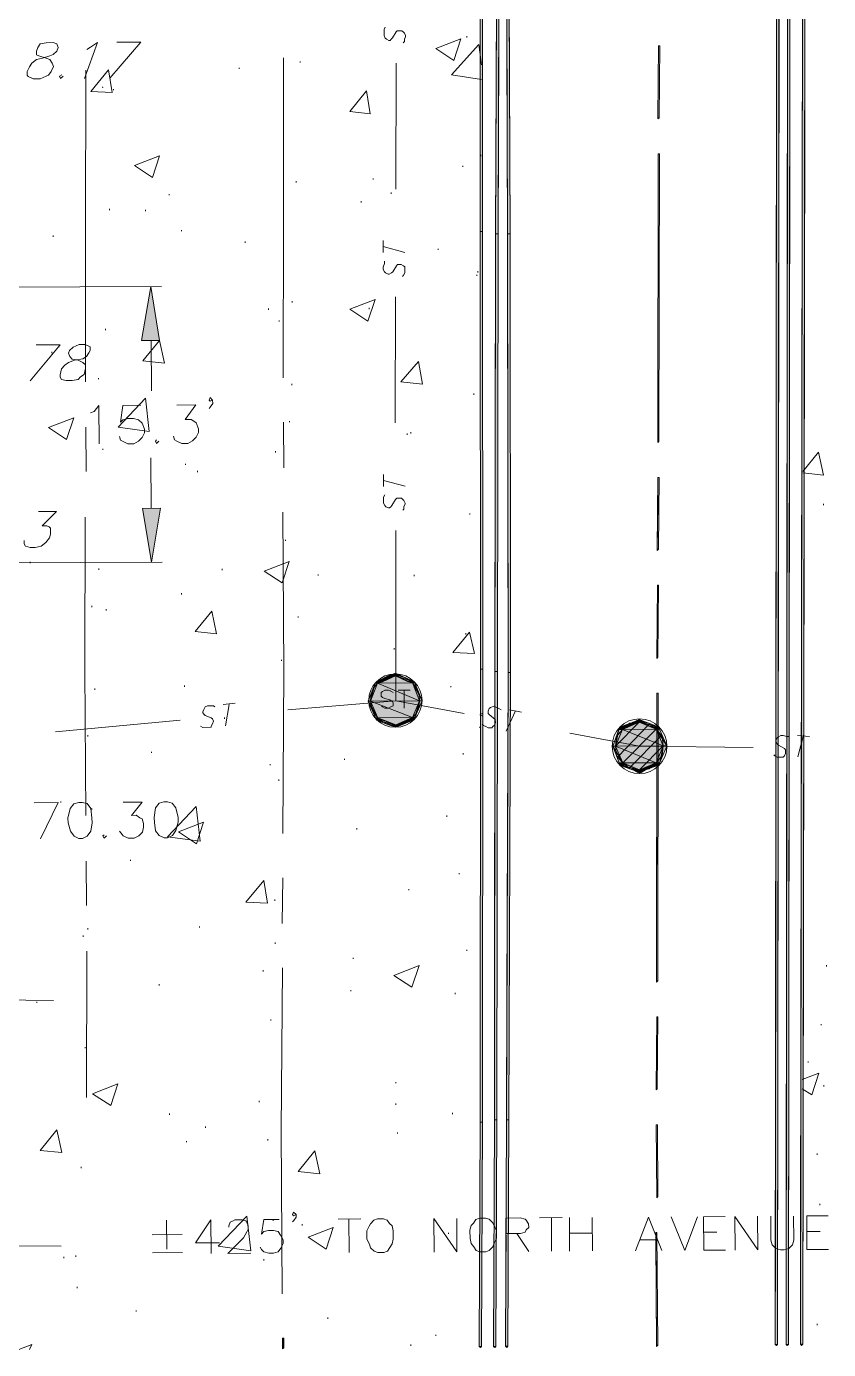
# Model space of a CAD drawing. Header units: inches. Extents: x -5728 to 15181, y 9834 to 15140.
# Drawn here: x 6877 to 7413, y 9970 to 10853 of the extents above; entities that cross this region are included whole.
import ezdxf

# ---------------------------------------------------------------- set-up
doc = ezdxf.new("R2010")
doc.units = ezdxf.units.IN
doc.header["$MEASUREMENT"] = 0
doc.linetypes.add('IMPORT-DASHEDX2 _4_', pattern=[0.1125, 0.075, -0.0375])
for name, color, linetype, lineweight in [('PDF_Geometry', 1, 'Continuous', 9), ('PDF_Solid Fills', 1, 'Continuous', 9), ('site plan converted for PDF_dwg', 1, 'Continuous', 9)]:
    doc.layers.add(name, color=color, linetype=linetype, lineweight=lineweight)

# ---------------------------------------------------------------- blocks, each defined once
blk = doc.blocks.new('site plan converted for PDF_dwg-1480341-SITE PLAN')
at = {"layer": 'PDF_Solid Fills'}
for points in [[(5233.72, 89), (5235.32, 89), (5248.12, 1739.4), (5246.52, 1739.4), (5234.27, 159.53)], [(5240.92, 89), (5242.52, 89), (5255.32, 1737), (5253.72, 1737), (5241.47, 159.48)], [(5250.52, 89), (5252.12, 89), (5265.72, 1735.4), (5264.12, 1735.4), (5251.1, 159.41)], [(5052.12, 831.4), (5053.72, 831.4), (5056.92, 1139.4), (5055.32, 1139.4), (5053.65, 978.55)], [(5060.12, 831.4), (5061.72, 831.4), (5062.52, 1139.4), (5060.92, 1139.4), (5060.5, 978.51)], [(5160.92, 908.2), (5161.72, 908.2), (5162.52, 956.2), (5161.72, 956.2)], [(5160.92, 907.4), (5160.92, 908.2), (5161.72, 908.2)], [(5159.32, 692.2), (5160.12, 692.2), (5161.72, 884.2), (5160.92, 884.2)], [(5049.72, 539.4), (5051.32, 539.4), (5053.72, 831.4), (5052.12, 831.4), (5050.64, 651.45)], [(5058.52, 538.6), (5060.12, 538.6), (5061.72, 831.4), (5060.12, 831.4), (5059.14, 651.39)], [(5159.32, 691.4), (5159.32, 692.2), (5160.12, 692.2)], [(5158.52, 620.2), (5159.32, 620.2), (5160.12, 668.2), (5159.32, 668.2), (5159.03, 650.72)], [(5158.52, 619.4), (5158.52, 620.2), (5159.32, 620.2)], [(5157.72, 548.2), (5158.52, 548.2), (5159.32, 596.2), (5158.52, 596.2)], [(5157.72, 547.4), (5157.72, 548.2), (5158.52, 548.2)], [(5047.32, 240.2), (5048.92, 240.2), (5051.32, 539.4), (5049.72, 539.4), (5048, 324.34)], [(5055.32, 240.2), (5056.92, 240.2), (5060.12, 538.6), (5058.52, 538.6), (5056.22, 324.28)], [(5156.12, 332.2), (5156.92, 332.2), (5158.52, 524.2), (5157.72, 524.2), (5157.41, 487.17)], [(5132.92, 501.8), (5137.72, 501.8), (5141.72, 505), (5133.83, 502.13)], [(5134.52, 500.2), (5156.92, 500.2), (5145.72, 505)], [(5137.72, 501.8), (5141.72, 505), (5145.72, 505)], [(5141.72, 505), (5149.72, 505), (5145.72, 506.6)], [(5154.52, 501.8), (5158.52, 501.8), (5145.72, 505)], [(5158.52, 501.8), (5145.72, 505), (5149.72, 505)], [(5128.12, 489), (5129.72, 489), (5132.12, 500.2)], [(5129.72, 489), (5161.72, 489), (5134.52, 500.2), (5133.81, 498.54)], [(5129.72, 489), (5132.12, 500.2), (5134.52, 500.2), (5133.81, 498.54)], [(5132.12, 500.2), (5134.52, 500.2), (5132.92, 501.8)], [(5134.52, 500.2), (5132.92, 501.8), (5137.72, 501.8)], [(5161.72, 489), (5134.52, 500.2), (5156.92, 500.2)], [(5156.92, 500.2), (5159.32, 500.2), (5154.52, 501.8)], [(5159.32, 500.2), (5154.52, 501.8), (5158.52, 501.8)], [(5161.72, 489), (5164.12, 489), (5156.92, 500.2)], [(5164.12, 489), (5156.92, 500.2), (5159.32, 500.2)], [(5132.12, 477.8), (5134.52, 477.8), (5128.12, 489)], [(5134.52, 477.8), (5128.12, 489), (5129.72, 489), (5133.68, 479.75)], [(5134.52, 477.8), (5156.92, 477.8), (5129.72, 489), (5133.68, 479.75)], [(5156.92, 477.8), (5129.72, 489), (5161.72, 489), (5160.93, 487.14)], [(5156.92, 477.8), (5159.32, 477.8), (5161.72, 489), (5160.93, 487.14)], [(5159.32, 477.8), (5161.72, 489), (5164.12, 489), (5163.32, 487.13)], [(5132.92, 476.2), (5137.72, 476.2), (5132.12, 477.8)], [(5137.72, 476.2), (5132.12, 477.8), (5134.52, 477.8)], [(5145.72, 473), (5134.52, 477.8), (5156.92, 477.8)], [(5154.52, 476.2), (5158.52, 476.2), (5156.92, 477.8)], [(5158.52, 476.2), (5156.92, 477.8), (5159.32, 477.8)], [(5145.72, 473), (5132.92, 476.2), (5137.72, 476.2)], [(5141.72, 473), (5145.72, 473), (5133.66, 475.93)], [(5145.72, 470.6), (5141.72, 473), (5149.72, 473)], [(5145.72, 473), (5149.72, 473), (5154.52, 476.2)], [(5149.72, 473), (5154.52, 476.2), (5158.52, 476.2)], [(5156.12, 331.4), (5156.12, 332.2), (5156.92, 332.2)], [(5155.32, 260.2), (5156.12, 260.2), (5156.92, 308.2), (5156.12, 308.2)], [(5155.32, 259.4), (5155.32, 260.2), (5156.12, 260.2)], [(5045.72, 89), (5047.32, 89), (5048.92, 240.2), (5047.32, 240.2)], [(5053.72, 89), (5055.32, 89), (5056.92, 240.2), (5055.32, 240.2)], [(5155.32, 188.2), (5156.12, 188.2), (5156.12, 236.2), (5155.32, 236.2)], [(5155.32, 187.4), (5155.32, 188.2), (5156.12, 188.2)], [(5154.52, 89), (5155.32, 89), (5155.32, 164.2), (5154.52, 164.2), (5154.52, 160.06)], [(4904.92, 89), (4905.72, 89), (4905.72, 95.4), (4904.92, 95.4)], [(5036.92, 88.2), (5036.12, 89), (5037.72, 89)], [(5234.52, 88.2), (5233.72, 89), (5235.32, 89)], [(5241.72, 88.2), (5240.92, 89), (5242.52, 89)], [(5251.32, 88.2), (5250.52, 89), (5252.12, 89)]]:
    blk.add_hatch(color=147, dxfattribs=at).paths.add_polyline_path(points, flags=0)
at = {"layer": 'PDF_Solid Fills', "linetype": 'IMPORT-DASHEDX2 _4_'}
for points in [[(5041.72, 833), (5043.32, 833), (5045.72, 1140.2), (5044.12, 1140.2), (5041.72, 833.01)], [(5040.12, 541), (5041.72, 541), (5043.32, 833), (5041.72, 833), (5040.12, 541.01)], [(5037.72, 238.6), (5039.32, 238.6), (5041.72, 541), (5040.12, 541), (5037.72, 238.61)], [(5036.12, 89), (5037.72, 89), (5039.32, 238.6), (5037.72, 238.6), (5036.16, 92.98)]]:
    blk.add_hatch(color=147, dxfattribs=at).paths.add_polyline_path(points, flags=0)
at = {"layer": 'PDF_Solid Fills', "lineweight": 15}
for points in [[(4815.32, 761.8), (4827.32, 761.8), (4821.72, 797.8)], [(4820.92, 613.8), (4815.32, 649.8), (4827.32, 649.8)], [(4964.92, 520.2), (4966.52, 520.2), (4969.72, 532.2)], [(4966.52, 520.2), (4999.32, 520.2), (4971.32, 532.2)], [(4966.52, 520.2), (4969.72, 532.2), (4971.32, 532.2)], [(4969.72, 532.2), (4971.32, 532.2), (4970.52, 533)], [(4970.52, 533), (4974.52, 533), (4978.52, 537)], [(4971.32, 532.2), (4970.52, 533), (4974.52, 533)], [(4971.32, 532.2), (4994.52, 532.2), (4983.32, 537)], [(4999.32, 520.2), (4971.32, 532.2), (4994.52, 532.2)], [(4974.52, 533), (4978.52, 537), (4983.32, 537)], [(4978.52, 537), (4987.32, 537), (4983.32, 538.6)], [(4991.32, 533), (4995.32, 533), (4983.32, 537)], [(4995.32, 533), (4983.32, 537), (4987.32, 537)], [(4994.52, 532.2), (4996.12, 532.2), (4991.32, 533)], [(4996.12, 532.2), (4991.32, 533), (4995.32, 533)], [(4999.32, 520.2), (5000.92, 520.2), (4994.52, 532.2)], [(5000.92, 520.2), (4994.52, 532.2), (4996.12, 532.2)], [(4969.72, 509), (4971.32, 509), (4964.92, 520.2)], [(4971.32, 509), (4964.92, 520.2), (4966.52, 520.2)], [(4971.32, 509), (4994.52, 509), (4966.52, 520.2)], [(4994.52, 509), (4966.52, 520.2), (4999.32, 520.2)], [(4994.52, 509), (4996.12, 509), (4999.32, 520.2)], [(4996.12, 509), (4999.32, 520.2), (5000.92, 520.2)], [(4970.52, 507.4), (4974.52, 507.4), (4969.72, 509)], [(4974.52, 507.4), (4969.72, 509), (4971.32, 509)], [(4978.52, 504.2), (4983.32, 504.2), (4970.52, 507.4)], [(4983.32, 504.2), (4970.52, 507.4), (4974.52, 507.4)], [(4983.32, 504.2), (4971.32, 509), (4994.52, 509)], [(4983.32, 502.6), (4978.52, 504.2), (4987.32, 504.2)], [(4983.32, 504.2), (4987.32, 504.2), (4991.32, 507.4)], [(4987.32, 504.2), (4991.32, 507.4), (4995.32, 507.4)], [(4991.32, 507.4), (4995.32, 507.4), (4994.52, 509)], [(4995.32, 507.4), (4994.52, 509), (4996.12, 509)], [(4904.92, 88.2), (4904.92, 89), (4905.72, 89)], [(5046.52, 88.2), (5045.72, 89), (5047.32, 89)], [(5054.52, 88.2), (5053.72, 89), (5055.32, 89)], [(5154.52, 88.2), (5154.52, 89), (5155.32, 89)]]:
    blk.add_hatch(color=155, dxfattribs=at).paths.add_polyline_path(points, flags=0)
at = {"layer": 'PDF_Geometry', "color": 155, "lineweight": 15}
for p, q in [((5033.72, 963.4), (5033.72, 962.6)), ((4922.52, 947.4), (4922.52, 946.6)), ((4985.72, 861.8), (4986.52, 945.8)), ((4881.72, 943.4), (4881.72, 942.6)), ((4790.52, 931.4), (4790.52, 930.6)), ((4797.72, 929.8), (4797.72, 929)), ((5042.52, 884.2), (5042.52, 883.4)), ((5030.52, 877), (5030.52, 876.2)), ((4919.32, 867.4), (4919.32, 866.6)), ((4970.52, 869), (4970.52, 868.2)), ((4834.52, 859.4), (4834.52, 858.6)), ((4982.52, 859.4), (4982.52, 858.6)), ((4794.52, 849.8), (4794.52, 849)), ((4818.52, 849), (4818.52, 848.2)), ((4962.52, 853.8), (4962.52, 853)), ((4756.92, 832.2), (4756.92, 831.4)), ((4842.52, 835.4), (4842.52, 834.6)), ((4884.92, 827.4), (4884.92, 826.6)), ((4976.92, 819.4), (4976.92, 827.4)), ((4991.32, 819.4), (4976.92, 823.4)), ((5013.72, 821.8), (5013.72, 821)), ((5039.32, 804.2), (5039.32, 803.4)), ((5040.12, 806.6), (5040.12, 805.8)), ((4592.92, 798.6), (4828.92, 797.8)), ((4916.12, 787.4), (4916.12, 786.6)), ((4984.12, 705.8), (4984.92, 789.8)), ((4900.12, 782.6), (4900.12, 781.8)), ((4967.32, 782.6), (4967.32, 781.8)), ((4791.32, 769.8), (4791.32, 769)), ((4907.32, 774.6), (4907.32, 773.8)), ((4821.72, 761.8), (4821.72, 728.2)), ((4755.32, 754.6), (4755.32, 753.8)), ((4760.12, 758.6), (4760.12, 757.8)), ((4786.52, 737), (4786.52, 736.2)), ((4915.32, 732.2), (4915.32, 731.4)), ((5036.92, 725), (5036.92, 724.2)), ((4913.72, 707.4), (4913.72, 706.6)), ((4992.12, 698.6), (4992.12, 697.8)), ((4994.52, 699.4), (4994.52, 698.6)), ((4788.92, 689.8), (4788.92, 689)), ((4820.92, 649.8), (4820.92, 683.4)), ((4904.12, 687.4), (4904.12, 686.6)), ((4844.12, 679.4), (4844.12, 678.6)), ((4852.12, 674.6), (4852.12, 673.8)), ((4976.12, 663.4), (4976.12, 671.4)), ((4990.52, 663.4), (4976.12, 667.4)), ((5033.72, 645), (5033.72, 644.2)), ((5269.72, 649.8), (5269.72, 649)), ((4910.52, 628.2), (4910.52, 627.4)), ((4983.32, 520.2), (4984.12, 633.8)), ((4592.12, 614.6), (4828.12, 613.8)), ((4740.12, 614.6), (4740.12, 613.8)), ((4785.72, 609.8), (4785.72, 609)), ((4868.12, 609), (4868.12, 608.2)), ((4932.12, 605), (4932.12, 604.2)), ((4996.12, 604.2), (4996.12, 603.4)), ((4840.92, 593), (4840.92, 592.2)), ((4780.92, 585), (4780.92, 584.2)), ((4790.52, 582.6), (4790.52, 581.8)), ((4918.52, 577), (4918.52, 576.2)), ((5030.52, 565), (5030.52, 564.2)), ((4907.32, 548.2), (4907.32, 547.4)), ((4982.52, 555.4), (4982.52, 554.6)), ((4782.52, 529.8), (4782.52, 529)), ((4842.52, 531.4), (4842.52, 530.6)), ((5020.12, 529.8), (5020.12, 529)), ((4984.92, 527.4), (4992.92, 527.4)), ((4988.92, 527.4), (4988.92, 515.4)), ((4868.12, 518.6), (4876.12, 519.4)), ((4869.72, 504.2), (4872.12, 518.6)), ((5056.92, 499.4), (5063.32, 513)), ((5059.32, 513.8), (5067.32, 512.2)), ((4756.12, 501), (4839.32, 508.2)), ((4868.92, 509.8), (4868.92, 509)), ((5129.72, 489), (5145.72, 505)), ((5131.32, 481.8), (5152.12, 503.4)), ((4777.72, 498.6), (4777.72, 497.8)), ((5039.32, 502.6), (5039.32, 501.8)), ((5134.52, 477.8), (5156.92, 500.2)), ((5139.32, 474.6), (5160.12, 495.4)), ((5251.32, 481), (5255.32, 495.4)), ((5251.32, 495.4), (5259.32, 494.6)), ((4820.12, 487.4), (4820.12, 486.6)), ((4899.32, 478.6), (4899.32, 477.8)), ((4948.92, 481.8), (4948.92, 481)), ((5028.12, 485), (5028.12, 484.2)), ((4904.92, 468.2), (4904.92, 467.4)), ((4759.32, 454.6), (4759.32, 453.8)), ((4780.12, 449.8), (4780.12, 449)), ((5016.92, 443.4), (5016.92, 442.6)), ((4956.92, 435.4), (4956.92, 434.6)), ((4805.72, 415.4), (4805.72, 414.6)), ((5024.92, 405), (5024.92, 404.2)), ((4991.32, 394.6), (4991.32, 393.8)), ((4901.72, 388.2), (4901.72, 387.4)), ((4773.72, 365), (4773.72, 364.2)), ((4776.92, 369.8), (4776.92, 369)), ((4851.32, 370.6), (4851.32, 369.8)), ((4901.72, 359.4), (4901.72, 358.6)), ((5029.72, 353.8), (5029.72, 353)), ((4953.72, 349), (4953.72, 348.2)), ((4893.72, 341), (4893.72, 340.2)), ((5269.72, 341.8), (5269.72, 341)), ((4824.12, 332.2), (4824.12, 331.4)), ((4952.12, 327.4), (4952.12, 326.6)), ((4753.72, 321.8), (4546.52, 325)), ((4742.52, 321), (4742.52, 320.2)), ((5021.72, 325), (5021.72, 324.2)), ((4898.52, 308.2), (4898.52, 307.4)), ((5265.72, 302.6), (5265.72, 301.8)), ((4774.52, 290.6), (4774.52, 289.8)), ((5256.92, 277.8), (5256.92, 277)), ((4981.72, 265.8), (4981.72, 265)), ((5267.32, 261.8), (5267.32, 261)), ((4890.52, 253.8), (4890.52, 253)), ((4981.72, 251.4), (4981.72, 250.6)), ((4830.52, 245.8), (4830.52, 245)), ((5019.32, 245), (5019.32, 244.2)), ((4854.52, 237), (4854.52, 236.2)), ((4982.52, 232.2), (4982.52, 231.4)), ((4841.72, 227.4), (4841.72, 226.6)), ((4896.12, 228.2), (4896.12, 227.4)), ((5262.52, 216.2), (5262.52, 215.4)), ((4771.32, 210.6), (4771.32, 209.8)), ((5264.12, 182.6), (5264.12, 181.8)), ((4828.12, 174.6), (4828.12, 155.4)), ((4899.32, 174.6), (4899.32, 173.8)), ((4918.52, 171.4), (4918.52, 170.6)), ((4942.52, 174.6), (4957.72, 174.6)), ((4949.72, 174.6), (4949.72, 152.2)), ((5076.92, 174.6), (5092.12, 174.6)), ((5084.92, 174.6), (5084.92, 152.2)), ((5096.92, 152.2), (5096.92, 174.6)), ((5112.12, 174.6), (5112.12, 152.2)), ((4818.52, 165), (4838.52, 165)), ((4828.12, 159.4), (4828.12, 158.6)), ((5016.12, 165), (5016.12, 164.2)), ((5061.72, 164.2), (5069.72, 152.2)), ((5096.92, 164.2), (5112.12, 164.2)), ((5144.12, 159.4), (5155.32, 159.4)), ((5186.52, 164.2), (5195.32, 164.2)), ((5255.32, 164.2), (5264.12, 164.2)), ((4757.72, 157.8), (4686.52, 158.6)), ((4759.32, 150.6), (4759.32, 149.8)), ((4767.32, 151.4), (4767.32, 150.6)), ((4818.52, 153), (4838.52, 153)), ((4892.92, 148.2), (4892.92, 147.4)), ((4768.12, 130.6), (4768.12, 129.8)), ((4807.32, 114.6), (4807.32, 113.8)), ((4935.32, 109), (4935.32, 108.2)), ((5261.72, 102.6), (5261.72, 101.8)), ((4990.52, 90.6), (4990.52, 89.8)), ((5007.32, 97), (5007.32, 96.2))]:
    blk.add_line(p, q, dxfattribs=at)
at = {"layer": 'PDF_Geometry', "color": 147}
for p, q in [((5161.72, 956.2), (5162.52, 956.2)), ((5160.92, 884.2), (5161.72, 884.2)), ((5159.32, 668.2), (5160.12, 668.2)), ((5158.52, 596.2), (5159.32, 596.2)), ((5157.72, 524.2), (5158.52, 524.2)), ((5156.12, 308.2), (5156.92, 308.2)), ((4904.92, 95.4), (4905.72, 95.4))]:
    blk.add_line(p, q, dxfattribs=at)
at = {"layer": 'PDF_Geometry', "color": 175, "lineweight": 13}
for p, q in [((4909.72, 676.2), (4909.72, 706.6)), ((4777.72, 674.6), (4777.72, 704.2)), ((4776.12, 385), (4776.12, 414.6)), ((4906.52, 372.2), (4907.32, 402.6)), ((4775.32, 257), (4776.12, 354.6))]:
    blk.add_line(p, q, dxfattribs=at)
at = {"layer": 'PDF_Geometry', "color": 147, "flags": 128}
for points in [[(5235.32, 89), (5234.52, 88.2), (5233.72, 89), (5235.32, 89), (5248.12, 1739.4), (5246.52, 1739.4), (5233.72, 89)], [(5242.52, 89), (5241.72, 88.2), (5240.92, 89), (5242.52, 89), (5255.32, 1737), (5253.72, 1737), (5240.92, 89)], [(5252.12, 89), (5251.32, 88.2), (5250.52, 89), (5252.12, 89), (5265.72, 1735.4), (5264.12, 1735.4), (5250.52, 89)], [(5161.72, 908.2), (5160.92, 908.2), (5161.72, 956.2), (5162.52, 956.2), (5161.72, 908.2), (5160.92, 907.4), (5160.92, 908.2)], [(5160.12, 692.2), (5159.32, 692.2), (5160.92, 884.2), (5161.72, 884.2), (5160.12, 692.2), (5159.32, 691.4), (5159.32, 692.2)], [(5159.32, 620.2), (5158.52, 620.2), (5159.32, 668.2), (5160.12, 668.2), (5159.32, 620.2), (5158.52, 619.4), (5158.52, 620.2)], [(5158.52, 548.2), (5157.72, 548.2), (5158.52, 596.2), (5159.32, 596.2), (5158.52, 548.2), (5157.72, 547.4), (5157.72, 548.2)], [(5156.92, 332.2), (5156.12, 332.2), (5157.72, 524.2), (5158.52, 524.2), (5156.92, 332.2), (5156.12, 331.4), (5156.12, 332.2)], [(5156.12, 260.2), (5155.32, 260.2), (5156.12, 308.2), (5156.92, 308.2), (5156.12, 260.2), (5155.32, 259.4), (5155.32, 260.2)], [(5037.72, 89), (5039.32, 238.6), (5037.72, 238.6), (5036.12, 89), (5036.92, 89), (5037.72, 89), (5036.92, 88.2), (5036.12, 89)], [(5047.32, 89), (5046.52, 88.2), (5045.72, 89), (5047.32, 89), (5048.92, 240.2), (5047.32, 240.2), (5045.72, 89)], [(5055.32, 89), (5054.52, 88.2), (5053.72, 89), (5055.32, 89), (5056.92, 240.2), (5055.32, 240.2), (5053.72, 89)], [(5155.32, 188.2), (5156.12, 188.2), (5155.32, 187.4), (5155.32, 188.2), (5155.32, 236.2)], [(5156.12, 188.2), (5156.12, 236.2), (5155.32, 236.2), (5156.12, 236.2)], [(5154.52, 89), (5155.32, 89), (5154.52, 88.2), (5154.52, 89), (5154.52, 164.2)], [(5155.32, 89), (5155.32, 164.2), (5154.52, 164.2), (5155.32, 164.2)], [(4905.72, 89), (4904.92, 88.2), (4904.92, 89), (4905.72, 89), (4905.72, 95.4), (4904.92, 95.4), (4904.92, 89)]]:
    blk.add_lwpolyline(points, dxfattribs=at)
for points in [[(5042.52, 833), (5043.32, 833), (5045.72, 1140.2), (5044.12, 1140.2), (5041.72, 833)], [(5052.12, 831.4), (5053.72, 831.4), (5056.92, 1139.4), (5055.32, 1139.4)], [(5060.12, 831.4), (5061.72, 831.4), (5062.52, 1139.4), (5060.92, 1139.4)], [(5040.92, 541), (5041.72, 541), (5043.32, 833), (5041.72, 833), (5040.12, 541)], [(5049.72, 539.4), (5051.32, 539.4), (5053.72, 831.4), (5052.12, 831.4)], [(5058.52, 538.6), (5060.12, 538.6), (5061.72, 831.4), (5060.12, 831.4)], [(5038.52, 238.6), (5039.32, 238.6), (5041.72, 541), (5040.12, 541), (5037.72, 238.6)], [(5047.32, 240.2), (5048.92, 240.2), (5051.32, 539.4), (5049.72, 539.4)], [(5055.32, 240.2), (5056.92, 240.2), (5060.12, 538.6), (5058.52, 538.6)]]:
    blk.add_lwpolyline(points, close=True, dxfattribs=at)
at = {"layer": 'PDF_Geometry', "color": 155, "lineweight": 15, "flags": 128}
for points in [[(4991.32, 959.4), (4992.12, 960.2), (4992.12, 961.8), (4992.92, 963.4), (4992.92, 964.2), (4992.12, 965.8), (4991.32, 966.6), (4990.52, 967.4), (4987.32, 967.4), (4986.52, 966.6), (4984.12, 962.6), (4983.32, 961.8), (4982.52, 961), (4981.72, 961), (4980.12, 961.8), (4979.32, 962.6), (4978.52, 964.2), (4978.52, 968.2), (4979.32, 969.8)], [(4780.12, 956.2), (4782.52, 957.8), (4787.32, 961), (4778.52, 937)], [(4800.12, 961), (4816.12, 961), (4795.32, 937)], [(5043.32, 934.6), (5023.32, 937.8), (5041.72, 957.8), (5043.32, 944.2)], [(4763.32, 939.4), (4761.72, 938.6), (4762.52, 937), (4764.12, 938.6)], [(4989.72, 803.4), (4990.52, 804.2), (4991.32, 805.8), (4991.32, 809.8), (4990.52, 810.6), (4988.92, 811.4), (4986.52, 811.4), (4985.72, 810.6), (4983.32, 806.6), (4982.52, 805.8), (4980.92, 805), (4980.12, 805), (4978.52, 805.8), (4977.72, 806.6), (4976.92, 808.2), (4976.92, 809.8), (4977.72, 812.2), (4977.72, 813.8)], [(4744.92, 759.4), (4760.92, 759.4), (4740.92, 735.4)], [(4780.92, 713.8), (4783.32, 714.6), (4786.52, 718.6), (4786.52, 693)], [(4814.52, 718.6), (4802.52, 718.6), (4800.92, 707.4), (4802.52, 709), (4805.72, 709.8), (4809.72, 709.8), (4812.92, 709), (4815.32, 706.6), (4816.92, 702.6), (4816.92, 700.2), (4815.32, 697), (4812.92, 694.6), (4809.72, 693), (4805.72, 693), (4802.52, 694.6), (4800.92, 695.4), (4800.12, 697.8)], [(4838.52, 718.6), (4851.32, 718.6), (4844.12, 709), (4848.12, 709), (4850.52, 707.4), (4851.32, 706.6), (4852.92, 702.6), (4852.92, 700.2), (4851.32, 697), (4848.92, 694.6), (4845.72, 693), (4841.72, 693), (4838.52, 694.6), (4836.92, 695.4), (4836.12, 697.8)], [(4862.52, 721.8), (4860.92, 721), (4860.12, 721.8), (4860.92, 723.4), (4862.52, 721.8), (4862.52, 719.4), (4860.92, 717), (4860.12, 716.2)], [(4824.92, 695.4), (4824.12, 694.6), (4824.92, 693), (4826.52, 694.6)], [(5256.12, 671.4), (5266.52, 684.2), (5269.72, 669), (5256.12, 670.6)], [(4988.92, 647.4), (4989.72, 648.2), (4989.72, 649.8), (4990.52, 651.4), (4990.52, 652.2), (4989.72, 653.8), (4988.92, 654.6), (4988.12, 655.4), (4984.92, 655.4), (4984.12, 654.6), (4981.72, 650.6), (4980.92, 649.8), (4980.12, 649), (4979.32, 649), (4977.72, 649.8), (4976.92, 650.6), (4976.12, 652.2), (4976.12, 656.2), (4976.92, 657.8)], [(4745.72, 648.2), (4757.72, 648.2), (4748.12, 638.6), (4751.32, 638.6), (4752.92, 637.8), (4753.72, 637), (4753.72, 633), (4752.92, 630.6), (4750.52, 627.4), (4747.32, 625), (4743.32, 624.2), (4740.12, 624.2), (4736.92, 625), (4736.12, 626.6), (4736.12, 629)], [(4981.72, 525.8), (4980.12, 526.6), (4978.52, 527.4), (4976.12, 527.4), (4974.52, 526.6), (4973.72, 525.8), (4973.72, 523.4), (4974.52, 522.6), (4976.12, 521.8), (4979.32, 521), (4980.12, 520.2), (4980.92, 520.2), (4981.72, 518.6), (4981.72, 517), (4980.12, 516.2), (4978.52, 515.4), (4976.12, 515.4), (4974.52, 516.2), (4973.72, 517)], [(4852.92, 504.2), (4854.52, 503.4), (4860.12, 503.4), (4860.12, 504.2), (4860.92, 505.8), (4861.72, 507.4), (4860.92, 509), (4860.12, 509.8), (4856.12, 511.4), (4855.32, 512.2), (4854.52, 513), (4854.52, 513.8), (4855.32, 515.4), (4856.12, 517), (4857.72, 517.8), (4861.72, 517.8), (4862.52, 517)], [(4911.32, 514.6), (4983.32, 520.2), (5028.92, 511.4)], [(5040.92, 504.2), (5041.72, 503.4), (5043.32, 502.6), (5044.92, 501.8), (5047.32, 501.8), (5048.12, 502.6), (5048.92, 503.4), (5049.72, 505), (5049.72, 507.4), (5045.72, 510.6), (5044.92, 511.4), (5044.92, 513), (5045.72, 514.6), (5046.52, 515.4), (5048.92, 516.2), (5050.52, 515.4), (5052.12, 514.6), (5053.72, 513.8)], [(5040.92, 509.8), (5039.32, 510.6), (5040.92, 511.4)], [(5145.72, 473), (5161.72, 489), (5160.92, 495.4), (5156.92, 500.2), (5152.12, 504.2), (5145.72, 505), (5139.32, 504.2), (5134.52, 500.2), (5130.52, 495.4), (5129.72, 489), (5130.52, 482.6), (5134.52, 477.8), (5139.32, 473.8), (5145.72, 473), (5152.12, 473.8), (5156.92, 477.8), (5160.92, 482.6), (5161.72, 489)], [(5099.32, 497.8), (5145.72, 489), (5221.72, 487.4)], [(5235.32, 482.6), (5236.12, 481.8), (5237.72, 481), (5241.72, 481), (5242.52, 481.8), (5243.32, 483.4), (5243.32, 485.8), (5242.52, 486.6), (5238.52, 489), (5237.72, 489.8), (5236.92, 491.4), (5236.92, 492.2), (5237.72, 493.8), (5238.52, 494.6), (5240.12, 495.4), (5241.72, 495.4), (5244.12, 494.6), (5245.72, 494.6)], [(4741.72, 453.8), (4757.72, 453.8), (4745.72, 429.8)], [(4800.92, 453.8), (4813.72, 453.8), (4806.52, 445), (4809.72, 445), (4812.12, 443.4), (4813.72, 442.6), (4814.52, 439.4), (4814.52, 437), (4813.72, 433.8), (4811.32, 431.4), (4808.12, 429.8), (4804.12, 429.8), (4800.92, 431.4), (4800.12, 432.2), (4798.52, 434.6)], [(4788.12, 432.2), (4787.32, 431.4), (4788.12, 429.8), (4789.72, 431.4)], [(5252.92, 265.8), (5264.12, 269.8), (5259.32, 255.4), (5252.92, 259.4)], [(4914.52, 177.8), (4912.92, 177), (4912.12, 177.8), (4912.92, 179.4), (4914.52, 177.8), (4914.52, 176.2), (4912.92, 173.8), (4912.12, 173)], [(4857.72, 152.2), (4857.72, 174.6), (4847.32, 159.4), (4863.32, 159.4)], [(4869.72, 169.8), (4869.72, 170.6), (4870.52, 173), (4872.12, 173.8), (4873.72, 174.6), (4878.52, 174.6), (4880.92, 173.8), (4881.72, 173), (4882.52, 170.6), (4882.52, 168.2), (4881.72, 166.6), (4879.32, 162.6), (4868.92, 152.2), (4884.12, 152.2)], [(4903.32, 174.6), (4892.92, 174.6), (4891.32, 165), (4892.92, 166.6), (4896.12, 167.4), (4899.32, 167.4), (4902.52, 166.6), (4904.12, 164.2), (4905.72, 161), (4905.72, 158.6), (4904.12, 155.4), (4902.52, 153), (4899.32, 152.2), (4896.12, 152.2), (4892.92, 153), (4891.32, 154.6), (4890.52, 156.2)], [(5006.52, 152.2), (5006.52, 174.6), (5021.72, 152.2), (5021.72, 174.6)], [(5054.52, 152.2), (5054.52, 174.6), (5064.12, 174.6), (5067.32, 173.8), (5068.12, 173), (5069.72, 170.6), (5069.72, 168.2), (5068.12, 166.6), (5067.32, 165), (5064.12, 164.2), (5054.52, 164.2)], [(5140.92, 152.2), (5149.72, 174.6), (5158.52, 152.2)], [(5164.92, 174.6), (5173.72, 152.2), (5182.52, 174.6)], [(5200.92, 152.2), (5186.52, 152.2), (5186.52, 174.6), (5200.92, 174.6)], [(5207.32, 152.2), (5207.32, 174.6), (5222.52, 152.2), (5222.52, 174.6)], [(5231.32, 174.6), (5231.32, 158.6), (5232.12, 155.4), (5234.52, 153), (5237.72, 152.2), (5240.12, 152.2), (5243.32, 153), (5245.72, 155.4), (5246.52, 158.6), (5246.52, 174.6)], [(5269.72, 152.2), (5255.32, 152.2), (5255.32, 174.6), (5269.72, 174.6)], [(4728.92, 89), (4737.72, 92.2), (4736.12, 89)]]:
    blk.add_lwpolyline(points, dxfattribs=at)
for points in [[(4752.92, 961), (4748.92, 960.2), (4747.32, 957.8), (4746.52, 955.4), (4746.52, 953), (4748.12, 952.2), (4752.92, 950.6), (4755.32, 949.8), (4756.92, 947.4), (4757.72, 945), (4756.12, 941.8), (4754.52, 939.4), (4752.92, 938.6), (4748.92, 937), (4744.12, 937), (4740.92, 938.6), (4740.12, 939.4), (4740.12, 941.8), (4741.72, 945), (4743.32, 947.4), (4746.52, 949.8), (4750.52, 950.6), (4755.32, 952.2), (4757.72, 953), (4760.12, 955.4), (4760.92, 957.8), (4760.12, 960.2), (4757.72, 961)], [(5029.72, 961.8), (5024.92, 947.4), (5012.92, 955.4)], [(4794.52, 942.6), (4796.92, 927.4), (4782.52, 928.2)], [(4966.52, 927.4), (4968.92, 912.2), (4955.32, 913.8)], [(4828.12, 885), (4823.32, 870.6), (4811.32, 878.6)], [(4971.32, 788.2), (4966.52, 773.8), (4954.52, 781.8)], [(4773.72, 759.4), (4769.72, 757.8), (4767.32, 755.4), (4766.52, 753.8), (4767.32, 751.4), (4768.92, 749.8), (4772.92, 749), (4776.12, 747.4), (4777.72, 745.8), (4777.72, 743.4), (4776.92, 739.4), (4774.52, 737.8), (4772.92, 736.2), (4768.92, 735.4), (4764.92, 735.4), (4761.72, 736.2), (4760.92, 737.8), (4760.92, 739.4), (4761.72, 743.4), (4764.12, 745.8), (4766.52, 747.4), (4770.52, 749), (4776.12, 749.8), (4778.52, 751.4), (4780.12, 753.8), (4780.92, 755.4), (4780.92, 757.8), (4777.72, 759.4)], [(4827.32, 761.8), (4830.52, 746.6), (4816.12, 748.2)], [(5000.12, 746.6), (5002.52, 731.4), (4988.12, 733)], [(4820.12, 701), (4799.32, 704.2), (4817.72, 723.4)], [(4769.72, 710.6), (4764.92, 696.2), (4752.92, 704.2)], [(4912.92, 613.8), (4908.12, 599.4), (4896.12, 607.4)], [(4860.92, 581), (4864.12, 565.8), (4849.72, 567.4)], [(5032.92, 565.8), (5036.12, 551.4), (5021.72, 552.2)], [(4771.32, 453.8), (4768.12, 453), (4765.72, 449.8), (4764.12, 443.4), (4764.12, 440.2), (4765.72, 434.6), (4768.12, 431.4), (4771.32, 429.8), (4773.72, 429.8), (4776.92, 431.4), (4779.32, 434.6), (4780.12, 440.2), (4780.12, 443.4), (4779.32, 449.8), (4776.92, 453), (4773.72, 453.8)], [(4828.12, 453.8), (4824.92, 453), (4822.52, 449.8), (4821.72, 443.4), (4821.72, 440.2), (4822.52, 434.6), (4824.92, 431.4), (4828.12, 429.8), (4830.52, 429.8), (4833.72, 431.4), (4836.12, 434.6), (4837.72, 440.2), (4837.72, 443.4), (4836.12, 449.8), (4833.72, 453), (4830.52, 453.8)], [(4852.12, 427.4), (4830.52, 430.6), (4849.72, 450.6)], [(4854.52, 440.2), (4849.72, 425.8), (4837.72, 433.8)], [(4894.52, 401), (4896.92, 385.8), (4882.52, 386.6)], [(4997.72, 343.4), (4992.92, 329), (4980.92, 337)], [(4796.12, 265.8), (4791.32, 251.4), (4779.32, 259.4)], [(4755.32, 235.4), (4758.52, 220.2), (4744.12, 221.8)], [(4927.32, 220.2), (4930.52, 205), (4916.12, 206.6)], [(4884.12, 153.8), (4862.52, 157), (4881.72, 177)], [(4939.32, 169), (4934.52, 154.6), (4922.52, 162.6)], [(4968.92, 174.6), (4966.52, 173.8), (4964.12, 171.4), (4963.32, 169.8), (4961.72, 166.6), (4961.72, 161), (4963.32, 157.8), (4964.12, 155.4), (4966.52, 153), (4968.92, 152.2), (4972.92, 152.2), (4975.32, 153), (4976.92, 155.4), (4978.52, 157.8), (4979.32, 161), (4979.32, 166.6), (4978.52, 169.8), (4976.92, 171.4), (4975.32, 173.8), (4972.92, 174.6)], [(5036.92, 174.6), (5034.52, 173.8), (5032.92, 171.4), (5031.32, 169.8), (5030.52, 166.6), (5030.52, 161), (5031.32, 157.8), (5032.92, 155.4), (5034.52, 153), (5036.92, 152.2), (5040.92, 152.2), (5043.32, 153), (5045.72, 155.4), (5046.52, 157.8), (5048.12, 161), (5048.12, 166.6), (5046.52, 169.8), (5045.72, 171.4), (5043.32, 173.8), (5040.92, 174.6)]]:
    blk.add_lwpolyline(points, close=True, dxfattribs=at)
at = {"layer": 'PDF_Geometry', "color": 175, "lineweight": 13, "flags": 128}
for points in [[(4909.72, 736.2), (4910.52, 841.8), (4911.32, 949.8)], [(4777.72, 734.6), (4778.52, 836.2), (4779.32, 942.6)], [(4907.32, 432.2), (4908.92, 541), (4908.92, 646.6)], [(4776.12, 445), (4776.12, 542.6), (4776.92, 644.2)], [(4904.92, 125), (4904.92, 233.8), (4906.52, 342.6)]]:
    blk.add_lwpolyline(points, dxfattribs=at)
at = {"layer": 'PDF_Geometry', "color": 155, "lineweight": 15}
for centre, radius in [((4983.11, 520.41), 17.81), ((4982.92, 520.6), 16.4), ((5145.84, 488.87), 18.28)]:
    blk.add_circle(centre, radius, dxfattribs=at)
at = {"layer": 'PDF_Solid Fills', "color": 147}
for p, q in [((5246.52, 1739.4), (5234.27, 159.53)), ((5235.32, 89), (5248.12, 1739.4)), ((5253.72, 1737), (5241.47, 159.48)), ((5242.52, 89), (5255.32, 1737)), ((5264.12, 1735.4), (5251.1, 159.41)), ((5252.12, 89), (5265.72, 1735.4)), ((5053.72, 831.4), (5056.92, 1139.4)), ((5061.72, 831.4), (5062.52, 1139.4)), ((5053.65, 978.55), (5052.12, 831.4)), ((5060.5, 978.51), (5060.12, 831.4)), ((5161.72, 956.2), (5160.92, 908.2)), ((5161.72, 908.2), (5162.52, 956.2)), ((5162.52, 956.2), (5161.72, 956.2)), ((5160.92, 907.4), (5160.92, 908.2)), ((5160.92, 908.2), (5161.72, 908.2)), ((5161.72, 908.2), (5160.92, 907.4)), ((5160.92, 908.2), (5161.72, 908.2)), ((5160.92, 884.2), (5159.32, 692.2)), ((5160.12, 692.2), (5161.72, 884.2)), ((5161.72, 884.2), (5160.92, 884.2)), ((5052.12, 831.4), (5050.64, 651.45)), ((5051.32, 539.4), (5053.72, 831.4)), ((5053.72, 831.4), (5052.12, 831.4)), ((5052.12, 831.4), (5053.72, 831.4)), ((5060.12, 831.4), (5059.14, 651.39)), ((5060.12, 538.6), (5061.72, 831.4)), ((5061.72, 831.4), (5060.12, 831.4)), ((5060.12, 831.4), (5061.72, 831.4)), ((5159.32, 691.4), (5159.32, 692.2)), ((5159.32, 692.2), (5160.12, 692.2)), ((5160.12, 692.2), (5159.32, 691.4)), ((5159.32, 692.2), (5160.12, 692.2)), ((5159.32, 668.2), (5159.03, 650.72)), ((5159.32, 620.2), (5160.12, 668.2)), ((5160.12, 668.2), (5159.32, 668.2)), ((5050.64, 651.45), (5049.72, 539.4)), ((5059.14, 651.39), (5058.52, 538.6)), ((5159.03, 650.72), (5158.52, 620.2)), ((5158.52, 619.4), (5158.52, 620.2)), ((5158.52, 620.2), (5159.32, 620.2)), ((5159.32, 620.2), (5158.52, 619.4)), ((5158.52, 620.2), (5159.32, 620.2)), ((5158.52, 596.2), (5157.72, 548.2)), ((5158.52, 548.2), (5159.32, 596.2)), ((5159.32, 596.2), (5158.52, 596.2)), ((5157.72, 547.4), (5157.72, 548.2)), ((5157.72, 548.2), (5158.52, 548.2)), ((5158.52, 548.2), (5157.72, 547.4)), ((5157.72, 548.2), (5158.52, 548.2)), ((5049.72, 539.4), (5048, 324.34)), ((5048.92, 240.2), (5051.32, 539.4)), ((5051.32, 539.4), (5049.72, 539.4)), ((5049.72, 539.4), (5051.32, 539.4)), ((5058.52, 538.6), (5056.22, 324.28)), ((5056.92, 240.2), (5060.12, 538.6)), ((5060.12, 538.6), (5058.52, 538.6)), ((5058.52, 538.6), (5060.12, 538.6)), ((5156.92, 332.2), (5158.52, 524.2)), ((5157.72, 524.2), (5157.41, 487.17)), ((5158.52, 524.2), (5157.72, 524.2)), ((5141.72, 505), (5133.83, 502.13)), ((5145.72, 505), (5134.52, 500.2)), ((5137.72, 501.8), (5141.72, 505)), ((5137.72, 501.8), (5141.72, 505)), ((5145.72, 505), (5137.72, 501.8)), ((5145.72, 506.6), (5141.72, 505)), ((5141.72, 505), (5149.72, 505)), ((5141.72, 505), (5145.72, 505)), ((5149.72, 505), (5145.72, 506.6)), ((5156.92, 500.2), (5145.72, 505)), ((5158.52, 501.8), (5145.72, 505)), ((5145.72, 505), (5154.52, 501.8)), ((5158.52, 501.8), (5145.72, 505)), ((5145.72, 505), (5149.72, 505)), ((5149.72, 505), (5158.52, 501.8)), ((5132.12, 500.2), (5128.12, 489)), ((5129.72, 489), (5132.12, 500.2)), ((5129.72, 489), (5132.12, 500.2)), ((5133.81, 498.54), (5129.72, 489)), ((5133.81, 498.54), (5129.72, 489)), ((5132.92, 501.8), (5132.12, 500.2)), ((5132.12, 500.2), (5134.52, 500.2)), ((5132.12, 500.2), (5134.52, 500.2)), ((5133.83, 502.13), (5132.92, 501.8)), ((5132.92, 501.8), (5137.72, 501.8)), ((5134.52, 500.2), (5132.92, 501.8)), ((5134.52, 500.2), (5132.92, 501.8)), ((5132.92, 501.8), (5137.72, 501.8)), ((5134.52, 500.2), (5133.81, 498.54)), ((5134.52, 500.2), (5133.81, 498.54)), ((5137.72, 501.8), (5134.52, 500.2)), ((5134.52, 500.2), (5156.92, 500.2)), ((5161.72, 489), (5134.52, 500.2)), ((5161.72, 489), (5134.52, 500.2)), ((5134.52, 500.2), (5156.92, 500.2)), ((5154.52, 501.8), (5158.52, 501.8)), ((5159.32, 500.2), (5154.52, 501.8)), ((5154.52, 501.8), (5156.92, 500.2)), ((5159.32, 500.2), (5154.52, 501.8)), ((5154.52, 501.8), (5158.52, 501.8)), ((5156.92, 500.2), (5161.72, 489)), ((5156.92, 500.2), (5159.32, 500.2)), ((5164.12, 489), (5156.92, 500.2)), ((5156.92, 500.2), (5161.72, 489)), ((5164.12, 489), (5156.92, 500.2)), ((5156.92, 500.2), (5159.32, 500.2)), ((5158.52, 501.8), (5159.32, 500.2)), ((5159.32, 500.2), (5164.12, 489)), ((5128.12, 489), (5129.72, 489)), ((5134.52, 477.8), (5128.12, 489)), ((5128.12, 489), (5132.12, 477.8)), ((5134.52, 477.8), (5128.12, 489)), ((5128.12, 489), (5129.72, 489)), ((5129.72, 489), (5161.72, 489)), ((5156.92, 477.8), (5129.72, 489)), ((5129.72, 489), (5133.68, 479.75)), ((5156.92, 477.8), (5129.72, 489)), ((5129.72, 489), (5161.72, 489)), ((5129.72, 489), (5133.68, 479.75)), ((5157.41, 487.17), (5156.12, 332.2)), ((5160.93, 487.14), (5156.92, 477.8)), ((5160.93, 487.14), (5156.92, 477.8)), ((5159.32, 477.8), (5161.72, 489)), ((5159.32, 477.8), (5161.72, 489)), ((5163.32, 487.13), (5159.32, 477.8)), ((5161.72, 489), (5160.93, 487.14)), ((5161.72, 489), (5160.93, 487.14)), ((5161.72, 489), (5164.12, 489)), ((5161.72, 489), (5164.12, 489)), ((5164.12, 489), (5163.32, 487.13)), ((5132.12, 477.8), (5134.52, 477.8)), ((5137.72, 476.2), (5132.12, 477.8)), ((5132.12, 477.8), (5132.92, 476.2)), ((5137.72, 476.2), (5132.12, 477.8)), ((5132.12, 477.8), (5134.52, 477.8)), ((5133.68, 479.75), (5134.52, 477.8)), ((5133.68, 479.75), (5134.52, 477.8)), ((5145.72, 473), (5134.52, 477.8)), ((5134.52, 477.8), (5156.92, 477.8)), ((5134.52, 477.8), (5156.92, 477.8)), ((5134.52, 477.8), (5137.72, 476.2)), ((5156.92, 477.8), (5145.72, 473)), ((5156.92, 477.8), (5154.52, 476.2)), ((5156.92, 477.8), (5159.32, 477.8)), ((5158.52, 476.2), (5156.92, 477.8)), ((5158.52, 476.2), (5156.92, 477.8)), ((5156.92, 477.8), (5159.32, 477.8)), ((5159.32, 477.8), (5158.52, 476.2)), ((5132.92, 476.2), (5137.72, 476.2)), ((5145.72, 473), (5132.92, 476.2)), ((5132.92, 476.2), (5137.72, 476.2)), ((5145.72, 473), (5133.66, 475.93)), ((5133.66, 475.93), (5141.72, 473)), ((5137.72, 476.2), (5145.72, 473)), ((5145.72, 470.6), (5141.72, 473)), ((5141.72, 473), (5149.72, 473)), ((5141.72, 473), (5145.72, 473)), ((5154.52, 476.2), (5145.72, 473)), ((5149.72, 473), (5145.72, 470.6)), ((5145.72, 473), (5149.72, 473)), ((5149.72, 473), (5154.52, 476.2)), ((5149.72, 473), (5154.52, 476.2)), ((5158.52, 476.2), (5149.72, 473)), ((5154.52, 476.2), (5158.52, 476.2)), ((5154.52, 476.2), (5158.52, 476.2)), ((5156.12, 331.4), (5156.12, 332.2)), ((5156.12, 332.2), (5156.92, 332.2)), ((5156.92, 332.2), (5156.12, 331.4)), ((5156.12, 332.2), (5156.92, 332.2)), ((5048, 324.34), (5047.32, 240.2)), ((5056.22, 324.28), (5055.32, 240.2)), ((5156.12, 308.2), (5155.32, 260.2)), ((5156.12, 260.2), (5156.92, 308.2)), ((5156.92, 308.2), (5156.12, 308.2)), ((5155.32, 259.4), (5155.32, 260.2)), ((5155.32, 260.2), (5156.12, 260.2)), ((5156.12, 260.2), (5155.32, 259.4)), ((5155.32, 260.2), (5156.12, 260.2)), ((5047.32, 240.2), (5045.72, 89)), ((5047.32, 89), (5048.92, 240.2)), ((5048.92, 240.2), (5047.32, 240.2)), ((5047.32, 240.2), (5048.92, 240.2)), ((5055.32, 240.2), (5053.72, 89)), ((5055.32, 89), (5056.92, 240.2)), ((5056.92, 240.2), (5055.32, 240.2)), ((5055.32, 240.2), (5056.92, 240.2)), ((5156.12, 236.2), (5155.32, 236.2)), ((5155.32, 236.2), (5155.32, 188.2)), ((5156.12, 188.2), (5156.12, 236.2)), ((5155.32, 187.4), (5155.32, 188.2)), ((5155.32, 188.2), (5156.12, 188.2)), ((5156.12, 188.2), (5155.32, 187.4)), ((5155.32, 188.2), (5156.12, 188.2)), ((5155.32, 164.2), (5154.52, 164.2)), ((5154.52, 164.2), (5154.52, 160.06)), ((5154.52, 160.06), (5154.52, 89)), ((5155.32, 89), (5155.32, 164.2)), ((5234.27, 159.53), (5233.72, 89)), ((5241.47, 159.48), (5240.92, 89)), ((5251.1, 159.41), (5250.52, 89)), ((4905.72, 95.4), (4904.92, 95.4)), ((4904.92, 95.4), (4904.92, 89)), ((4904.92, 89), (4905.72, 89)), ((4905.72, 89), (4905.72, 95.4)), ((5036.92, 88.2), (5036.12, 89)), ((5036.12, 89), (5037.72, 89)), ((5037.72, 89), (5036.92, 88.2)), ((5045.72, 89), (5047.32, 89)), ((5053.72, 89), (5055.32, 89)), ((5154.52, 89), (5155.32, 89)), ((5234.52, 88.2), (5233.72, 89)), ((5233.72, 89), (5235.32, 89)), ((5233.72, 89), (5235.32, 89)), ((5235.32, 89), (5234.52, 88.2)), ((5241.72, 88.2), (5240.92, 89)), ((5240.92, 89), (5242.52, 89)), ((5240.92, 89), (5242.52, 89)), ((5242.52, 89), (5241.72, 88.2)), ((5251.32, 88.2), (5250.52, 89)), ((5250.52, 89), (5252.12, 89)), ((5250.52, 89), (5252.12, 89)), ((5252.12, 89), (5251.32, 88.2))]:
    blk.add_line(p, q, dxfattribs=at)
at = {"layer": 'PDF_Solid Fills', "color": 155, "lineweight": 15}
for p, q in [((4821.72, 797.8), (4815.32, 761.8)), ((4827.32, 761.8), (4821.72, 797.8)), ((4815.32, 761.8), (4827.32, 761.8)), ((4820.92, 613.8), (4815.32, 649.8)), ((4815.32, 649.8), (4827.32, 649.8)), ((4827.32, 649.8), (4820.92, 613.8)), ((4969.72, 532.2), (4964.92, 520.2)), ((4971.32, 532.2), (4966.52, 520.2)), ((4966.52, 520.2), (4969.72, 532.2)), ((4966.52, 520.2), (4969.72, 532.2)), ((4971.32, 532.2), (4966.52, 520.2)), ((4970.52, 533), (4969.72, 532.2)), ((4969.72, 532.2), (4971.32, 532.2)), ((4969.72, 532.2), (4971.32, 532.2)), ((4978.52, 537), (4970.52, 533)), ((4970.52, 533), (4974.52, 533)), ((4971.32, 532.2), (4970.52, 533)), ((4971.32, 532.2), (4970.52, 533)), ((4970.52, 533), (4974.52, 533)), ((4983.32, 537), (4971.32, 532.2)), ((4974.52, 533), (4971.32, 532.2)), ((4971.32, 532.2), (4994.52, 532.2)), ((4999.32, 520.2), (4971.32, 532.2)), ((4999.32, 520.2), (4971.32, 532.2)), ((4971.32, 532.2), (4994.52, 532.2)), ((4974.52, 533), (4978.52, 537)), ((4974.52, 533), (4978.52, 537)), ((4983.32, 537), (4974.52, 533)), ((4983.32, 538.6), (4978.52, 537)), ((4978.52, 537), (4987.32, 537)), ((4978.52, 537), (4983.32, 537)), ((4987.32, 537), (4983.32, 538.6)), ((4994.52, 532.2), (4983.32, 537)), ((4995.32, 533), (4983.32, 537)), ((4983.32, 537), (4991.32, 533)), ((4995.32, 533), (4983.32, 537)), ((4983.32, 537), (4987.32, 537)), ((4987.32, 537), (4995.32, 533)), ((4991.32, 533), (4995.32, 533)), ((4996.12, 532.2), (4991.32, 533)), ((4991.32, 533), (4994.52, 532.2)), ((4996.12, 532.2), (4991.32, 533)), ((4991.32, 533), (4995.32, 533)), ((4994.52, 532.2), (4999.32, 520.2)), ((4994.52, 532.2), (4996.12, 532.2)), ((5000.92, 520.2), (4994.52, 532.2)), ((4994.52, 532.2), (4999.32, 520.2)), ((5000.92, 520.2), (4994.52, 532.2)), ((4994.52, 532.2), (4996.12, 532.2)), ((4995.32, 533), (4996.12, 532.2)), ((4996.12, 532.2), (5000.92, 520.2)), ((4964.92, 520.2), (4966.52, 520.2)), ((4971.32, 509), (4964.92, 520.2)), ((4964.92, 520.2), (4969.72, 509)), ((4971.32, 509), (4964.92, 520.2)), ((4964.92, 520.2), (4966.52, 520.2)), ((4966.52, 520.2), (4999.32, 520.2)), ((4994.52, 509), (4966.52, 520.2)), ((4966.52, 520.2), (4971.32, 509)), ((4994.52, 509), (4966.52, 520.2)), ((4966.52, 520.2), (4999.32, 520.2)), ((4966.52, 520.2), (4971.32, 509)), ((4999.32, 520.2), (4994.52, 509)), ((4999.32, 520.2), (4994.52, 509)), ((4996.12, 509), (4999.32, 520.2)), ((4996.12, 509), (4999.32, 520.2)), ((5000.92, 520.2), (4996.12, 509)), ((4999.32, 520.2), (5000.92, 520.2)), ((4999.32, 520.2), (5000.92, 520.2)), ((4969.72, 509), (4971.32, 509)), ((4974.52, 507.4), (4969.72, 509)), ((4969.72, 509), (4970.52, 507.4)), ((4974.52, 507.4), (4969.72, 509)), ((4969.72, 509), (4971.32, 509)), ((4970.52, 507.4), (4974.52, 507.4)), ((4983.32, 504.2), (4970.52, 507.4)), ((4970.52, 507.4), (4978.52, 504.2)), ((4983.32, 504.2), (4970.52, 507.4)), ((4970.52, 507.4), (4974.52, 507.4)), ((4983.32, 504.2), (4971.32, 509)), ((4971.32, 509), (4994.52, 509)), ((4971.32, 509), (4994.52, 509)), ((4971.32, 509), (4974.52, 507.4)), ((4974.52, 507.4), (4983.32, 504.2)), ((4983.32, 502.6), (4978.52, 504.2)), ((4978.52, 504.2), (4987.32, 504.2)), ((4978.52, 504.2), (4983.32, 504.2)), ((4994.52, 509), (4983.32, 504.2)), ((4991.32, 507.4), (4983.32, 504.2)), ((4987.32, 504.2), (4983.32, 502.6)), ((4983.32, 504.2), (4987.32, 504.2)), ((4987.32, 504.2), (4991.32, 507.4)), ((4987.32, 504.2), (4991.32, 507.4)), ((4995.32, 507.4), (4987.32, 504.2)), ((4994.52, 509), (4991.32, 507.4)), ((4991.32, 507.4), (4995.32, 507.4)), ((4991.32, 507.4), (4995.32, 507.4)), ((4994.52, 509), (4996.12, 509)), ((4995.32, 507.4), (4994.52, 509)), ((4995.32, 507.4), (4994.52, 509)), ((4994.52, 509), (4996.12, 509)), ((4996.12, 509), (4995.32, 507.4)), ((4904.92, 88.2), (4904.92, 89)), ((4904.92, 89), (4905.72, 89)), ((4905.72, 89), (4904.92, 88.2)), ((5046.52, 88.2), (5045.72, 89)), ((5045.72, 89), (5047.32, 89)), ((5047.32, 89), (5046.52, 88.2)), ((5054.52, 88.2), (5053.72, 89)), ((5053.72, 89), (5055.32, 89)), ((5055.32, 89), (5054.52, 88.2)), ((5154.52, 88.2), (5154.52, 89)), ((5154.52, 89), (5155.32, 89)), ((5155.32, 89), (5154.52, 88.2))]:
    blk.add_line(p, q, dxfattribs=at)

msp = doc.modelspace()

# ---------------------------------------------------------------- block references
at = {"layer": 'site plan converted for PDF_dwg', "color": 147, "linetype": 'IMPORT-DASHEDX2 _4_', "rotation": 0.383349167194431}
msp.add_blockref('site plan converted for PDF_dwg-1480341-SITE PLAN', (2144.04, 9849.68), dxfattribs=at)

doc.saveas('drawing.dxf')
